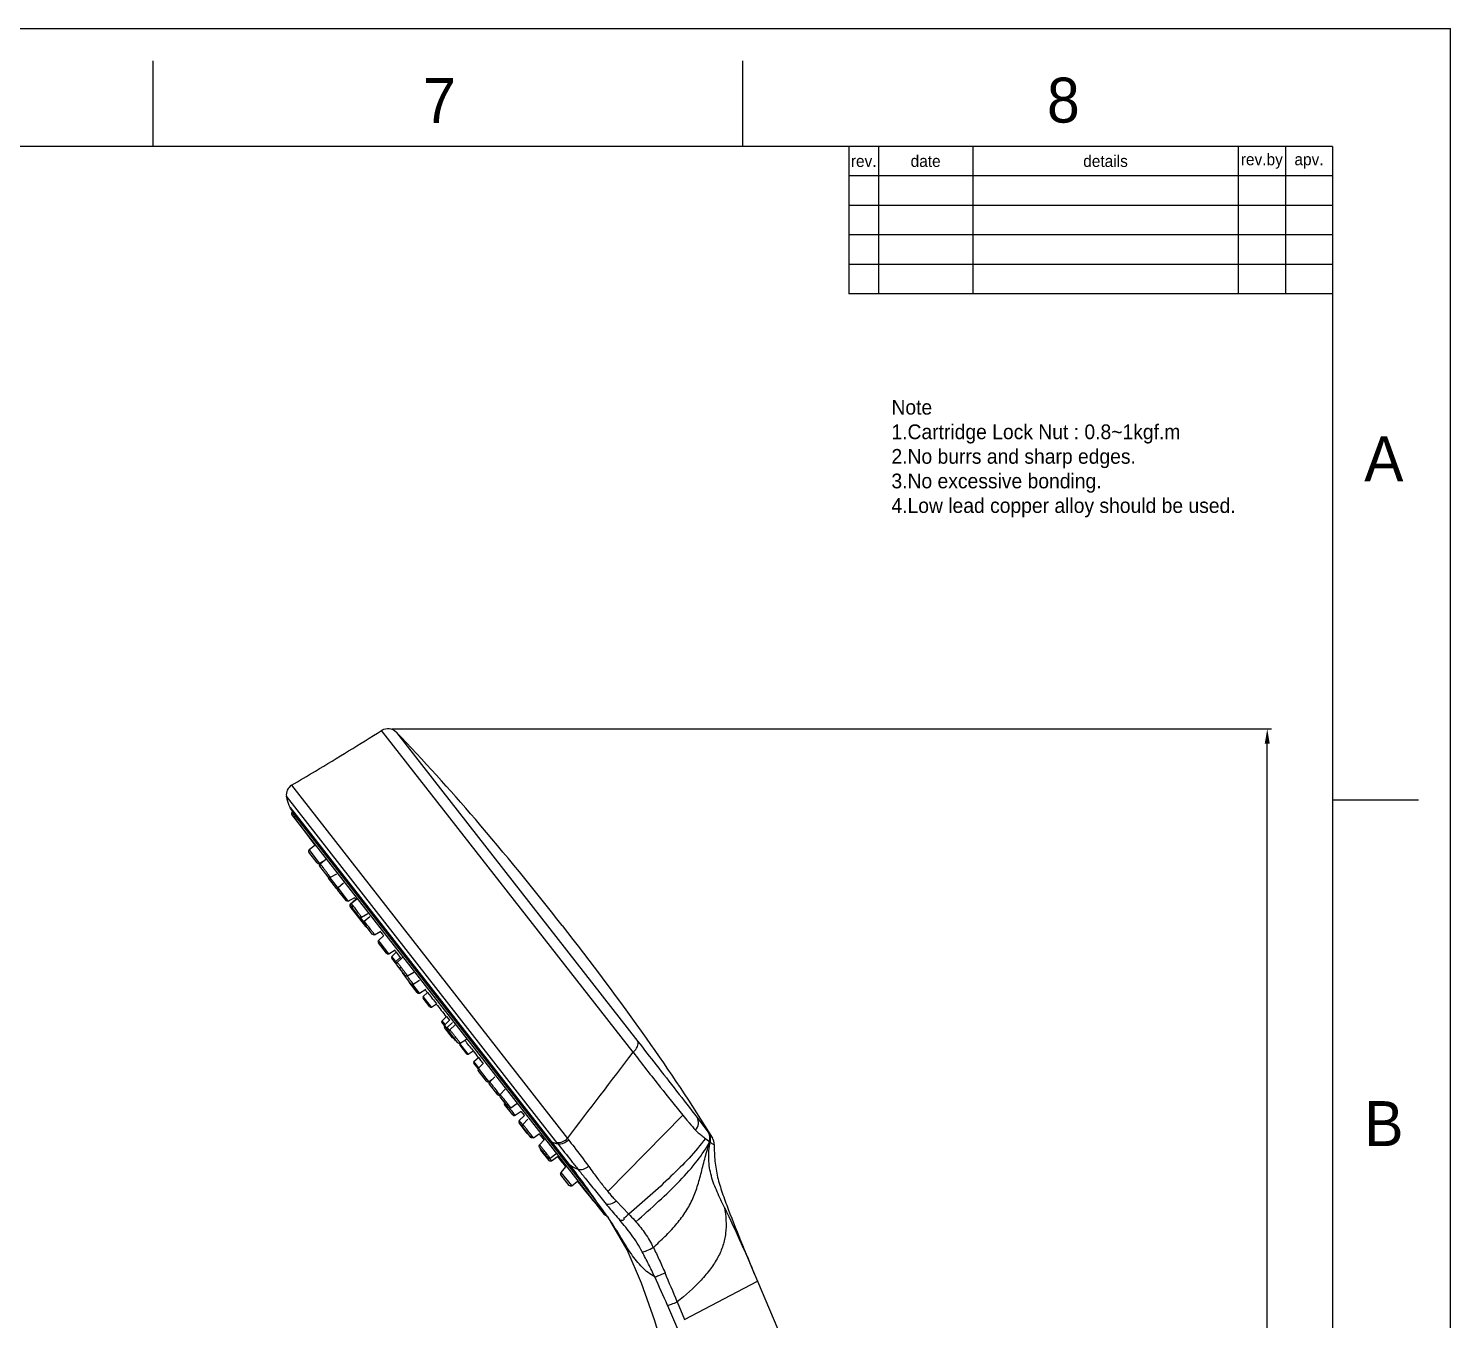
# Model space of a CAD drawing. Extents: x 10170 to 11010, y -16669 to -16075.
# Drawn here: x 10768.7 to 11009.9, y -16294.4 to -16075.5 of the extents above; entities that cross this region are included whole.
import ezdxf

# ---------------------------------------------------------------- set-up
doc = ezdxf.new("R2010")
doc.units = 0
doc.header["$MEASUREMENT"] = 0
doc.layers.get('0').update_dxf_attribs({"linetype": 'CONTINUOUS'})
doc.layers.get('DEFPOINTS').update_dxf_attribs({"linetype": 'CONTINUOUS'})
doc.layers.add('5', color=2, linetype='CONTINUOUS', lineweight=9)
doc.layers.add('FORM', color=7, linetype='CONTINUOUS')
doc.layers.add('TEXT', color=2, linetype='CONTINUOUS')
doc.styles.get("Standard").update_dxf_attribs({"font": 'Gulim.ttf'})
doc.dimstyles.new('STANDARD$0', dxfattribs={"dimtxt": 3.5, "dimasz": 2.5, "dimexe": 0.7, "dimexo": 0.7, "dimgap": 0.5, "dimtad": 3, "dimdec": 4, "dimdsep": 46, "dimtxsty": 'Standard', "dimcen": 0, "dimclrd": 2, "dimclre": 2, "dimclrt": 4, "dimadec": 0, "dimazin": 0, "dimtp": 0.2, "dimtm": 0.1, "dimtfac": 0.5, "dimtdec": 4, "dimtmove": 1, "dimatfit": 3, "dimfxl": 0, "dimtolj": 1, "dimarcsym": 0})

# ---------------------------------------------------------------- blocks, each defined once
blk = doc.blocks.new('*D30')
at = {"layer": '5', "color": 2, "lineweight": -2}
for p, q in [((10830.38, -16194.22), (10979.48, -16194.22)), ((10978.78, -16423.29), (10978.78, -16196.72)), ((10958.43, -16425.79), (10979.48, -16425.79))]:
    blk.add_line(p, q, dxfattribs=at)
at = {"layer": '5', "color": 2}
for points in [[(10978.36, -16196.72), (10979.2, -16196.72), (10978.78, -16194.22)], [(10978.36, -16423.29), (10979.2, -16423.29), (10978.78, -16425.79)]]:
    blk.add_solid(points, dxfattribs=at)
at = {"layer": 'DEFPOINTS', "color": 0}
for p in [(10829.68, -16194.22), (10978.78, -16194.22), (10957.73, -16425.79)]:
    blk.add_point(p, dxfattribs=at)
at = {"layer": '5', "color": 4, "insert": (10974.93, -16313.01), "char_height": 3.5, "attachment_point": 5, "rotation": 90}
blk.add_mtext('\\A1;231.5', dxfattribs=at)

msp = doc.modelspace()

# ---------------------------------------------------------------- linework, layer by layer
at = {"color": 7, "linetype": 'Continuous'}
for p, q in [((10169.86116, -16075.47442), (11009.8609, -16075.47442)), ((11009.8609, -16669.47442), (11009.8609, -16075.47442)), ((10789.86115, -16095.4745), (10789.86115, -16080.93848)), ((10889.86115, -16095.4745), (10889.86115, -16080.93848)), ((10989.86091, -16095.47459), (10189.86115, -16095.47459)), ((10871.24388, -16249.0688), (10828.6246, -16194.51861)), ((10831.11628, -16194.82473), (10831.13188, -16194.8447)), ((10831.13188, -16194.8447), (10872.04998, -16247.21748)), ((10858.51125, -16264.57659), (10812.48842, -16205.66976)), ((10813.34504, -16203.80858), (10860.13231, -16263.69355)), ((10813.11107, -16207.59395), (10857.35216, -16264.21997)), ((10813.1797, -16207.71214), (10813.11107, -16207.59395)), ((10857.33771, -16264.2313), (10813.1797, -16207.71214)), ((10813.45636, -16208.32083), (10813.57987, -16208.22434)), ((10989.86259, -16206.26975), (11004.39861, -16206.26957)), ((10866.4161, -16276.59335), (10813.40047, -16208.73644)), ((10864.37654, -16273.49569), (10813.45636, -16208.32083)), ((10817.68896, -16216.9311), (10816.27791, -16215.12505)), ((10816.32962, -16214.70395), (10817.29858, -16213.94692)), ((10818.06155, -16217.0137), (10816.32962, -16214.70395)), ((10818.06155, -16217.0137), (10818.73259, -16216.67179)), ((10819.5568, -16219.32184), (10818.14704, -16217.51742)), ((10818.17713, -16217.11469), (10818.19667, -16217.09774)), ((10818.27505, -16217.194), (10818.19667, -16217.09773)), ((10818.19733, -16217.0972), (10819.16002, -16216.33207)), ((10819.5563, -16219.33356), (10819.56489, -16219.44867)), ((10819.56489, -16219.44867), (10819.61772, -16219.55382)), ((10821.01888, -16221.34723), (10819.61772, -16219.55382)), ((10819.91625, -16219.47445), (10819.88406, -16219.43215)), ((10821.14251, -16221.08574), (10819.91625, -16219.47445)), ((10819.9309, -16219.40382), (10821.03954, -16218.82747)), ((10821.23439, -16221.15453), (10822.17696, -16220.35507)), ((10821.19164, -16221.56834), (10821.14147, -16221.47239)), ((10821.21807, -16221.18501), (10821.14251, -16221.08574)), ((10822.59228, -16223.36108), (10821.19182, -16221.56858)), ((10821.31153, -16221.2515), (10821.23398, -16221.15488)), ((10822.97555, -16223.43813), (10821.31152, -16221.25151)), ((10822.97508, -16223.43839), (10824.05446, -16222.83266)), ((10825.91738, -16227.75507), (10823.27208, -16224.36925)), ((10823.30777, -16223.96165), (10824.23224, -16223.12926)), ((10823.36761, -16224.03912), (10823.30777, -16223.96165)), ((10824.83796, -16226.08141), (10823.43055, -16224.28)), ((10823.77498, -16224.23358), (10823.4748, -16223.86491)), ((10823.47507, -16223.86468), (10824.41987, -16223.07674)), ((10824.53261, -16225.98266), (10825.01838, -16226.60442)), ((10824.53309, -16225.98327), (10824.53261, -16225.98266)), ((10825.09506, -16226.25271), (10825.04489, -16226.18797)), ((10825.57363, -16226.87124), (10825.09506, -16226.25271)), ((10825.21859, -16226.15977), (10826.30931, -16225.56016)), ((10825.60522, -16226.91213), (10825.57363, -16226.87124)), ((10825.62145, -16226.93315), (10825.60522, -16226.91213)), ((10827.04084, -16229.05498), (10825.64114, -16227.26345)), ((10825.97687, -16227.22286), (10825.68008, -16226.85291)), ((10825.68024, -16226.85276), (10826.61028, -16226.03966)), ((10825.90936, -16227.74482), (10825.85168, -16227.67099)), ((10825.90889, -16227.74421), (10825.90936, -16227.74482)), ((10827.42772, -16229.12981), (10828.49703, -16228.5087)), ((10828.09878, -16230.09793), (10829.01371, -16229.25963)), ((10829.4578, -16232.28661), (10828.06501, -16230.50392)), ((10828.29533, -16230.79871), (10828.06597, -16230.50515)), ((10828.39194, -16230.46908), (10828.09871, -16230.098)), ((10828.46001, -16231.00949), (10828.29534, -16230.79871)), ((10829.85095, -16232.35775), (10828.39194, -16230.46908)), ((10829.85087, -16232.35781), (10830.89923, -16231.71549)), ((10830.36034, -16232.83274), (10831.10759, -16232.12362)), ((10831.10759, -16232.12362), (10831.7665, -16232.9787)), ((10831.17833, -16234.17343), (10830.34041, -16233.10094)), ((10831.19845, -16233.90547), (10830.36034, -16232.83274)), ((10831.02566, -16233.6843), (10831.77239, -16232.97568)), ((10832.61952, -16236.04134), (10831.21469, -16234.24325)), ((10831.2511, -16233.83464), (10832.16933, -16233.0131)), ((10831.77239, -16232.97567), (10831.83812, -16233.05866)), ((10831.93568, -16233.18395), (10831.94977, -16233.20209)), ((10832.13353, -16235.45224), (10832.13961, -16235.4271)), ((10832.14667, -16235.55881), (10832.13353, -16235.45224)), ((10832.19663, -16235.6541), (10832.14667, -16235.55881)), ((10833.59525, -16237.44424), (10832.1968, -16235.65431)), ((10832.73725, -16236.12921), (10832.70801, -16236.16699)), ((10832.95469, -16236.15432), (10832.94187, -16236.13786)), ((10833.00933, -16236.11472), (10834.07377, -16235.48088)), ((10834.67401, -16238.96305), (10833.28149, -16237.18071)), ((10833.98801, -16237.51583), (10835.04248, -16236.87198)), ((10833.93152, -16237.55942), (10833.92547, -16237.55168)), ((10835.06961, -16239.03277), (10833.93152, -16237.55942)), ((10835.06957, -16239.03281), (10836.11432, -16238.37909)), ((10835.67785, -16239.63884), (10836.42098, -16238.93364)), ((10837.06488, -16241.41416), (10835.67785, -16239.63884)), ((10836.42098, -16238.93364), (10836.94631, -16239.59685)), ((10836.79971, -16241.36846), (10835.65804, -16239.9072)), ((10837.06488, -16241.41416), (10837.92463, -16240.86645)), ((10837.41156, -16240.19488), (10837.92463, -16240.86644)), ((10839.25403, -16244.50985), (10838.84041, -16243.98044)), ((10838.86032, -16243.71222), (10839.60098, -16243.00936)), ((10839.37706, -16244.37361), (10838.86032, -16243.71222)), ((10839.30102, -16244.44617), (10840.19387, -16243.59418)), ((10839.63057, -16244.85765), (10839.30105, -16244.44616)), ((10839.60099, -16243.00937), (10840.11319, -16243.65153)), ((10839.75278, -16244.88821), (10840.64308, -16244.03215)), ((10840.18, -16245.28302), (10841.06769, -16244.42273)), ((10840.66438, -16246.63038), (10839.27175, -16244.84789)), ((10839.2803, -16244.85885), (10839.27742, -16244.85517)), ((10839.68859, -16244.9312), (10839.63057, -16244.85765)), ((10839.70271, -16244.94911), (10839.68859, -16244.9312)), ((10841.12286, -16247.07915), (10839.72436, -16245.28915)), ((10840.08812, -16245.29335), (10839.75283, -16244.88818)), ((10840.11639, -16245.32871), (10840.08812, -16245.29335)), ((10840.12969, -16245.34535), (10840.11639, -16245.32871)), ((10841.55699, -16247.48078), (10840.15248, -16245.6831)), ((10840.58472, -16246.23811), (10840.49684, -16246.27788)), ((10840.66057, -16246.62552), (10840.62823, -16246.58412)), ((10841.95712, -16247.54751), (10842.99136, -16246.87455)), ((10841.32934, -16247.18941), (10841.30347, -16247.18923)), ((10841.85085, -16247.59056), (10841.74147, -16247.59159)), ((10841.95703, -16247.54757), (10841.85085, -16247.59056)), ((10841.88377, -16247.87577), (10843.02568, -16249.33734)), ((10841.9037, -16247.60757), (10841.98852, -16247.52708)), ((10843.29074, -16249.38289), (10841.9037, -16247.60757)), ((10842.74239, -16247.02891), (10842.75777, -16247.04807)), ((10843.29074, -16249.38289), (10844.1561, -16248.83159)), ((10843.78241, -16248.34665), (10844.15608, -16248.83158)), ((10844.98244, -16251.84188), (10844.26185, -16250.91957)), ((10844.28177, -16250.65135), (10845.01823, -16249.95247)), ((10845.10483, -16251.70482), (10844.28177, -16250.65135)), ((10845.01823, -16249.95248), (10845.30229, -16250.30599)), ((10845.02725, -16251.7804), (10845.90888, -16250.92151)), ((10845.75452, -16250.8767), (10845.83624, -16250.98015)), ((10846.39293, -16253.9626), (10845.00029, -16252.18009)), ((10846.35689, -16253.46318), (10845.02726, -16251.78039)), ((10846.38036, -16253.9465), (10846.04486, -16253.51705)), ((10846.79384, -16254.02882), (10846.35689, -16253.46317)), ((10846.38489, -16253.95231), (10846.39293, -16253.9626)), ((10846.79384, -16254.02881), (10847.4483, -16253.59975)), ((10846.96575, -16254.08669), (10846.87762, -16253.97389)), ((10846.94594, -16254.10667), (10847.81598, -16253.22872)), ((10848.32175, -16256.29331), (10846.92272, -16254.50263)), ((10848.61446, -16256.20176), (10848.29297, -16255.78618)), ((10848.71825, -16256.22973), (10849.57653, -16255.33236)), ((10850.10473, -16258.4214), (10848.69876, -16256.62184)), ((10850.86918, -16259.69192), (10849.47637, -16257.90921)), ((10849.55073, -16258.00439), (10849.48495, -16257.92019)), ((10850.51429, -16258.48183), (10850.08325, -16257.90664)), ((10850.36513, -16258.59905), (10850.31212, -16258.53184)), ((10850.51435, -16258.48179), (10851.51971, -16257.77161)), ((10850.82873, -16259.64014), (10850.73629, -16259.52181)), ((10850.8606, -16259.68094), (10850.86538, -16259.68707)), ((10851.27214, -16259.75685), (10851.10527, -16259.54082)), ((10851.27231, -16259.75676), (10852.30558, -16259.06732)), ((10853.31916, -16262.82775), (10851.9262, -16261.04484)), ((10851.92714, -16261.04606), (10851.9713, -16261.10258)), ((10851.9504, -16260.64793), (10852.81856, -16259.78076)), ((10852.4357, -16261.2597), (10851.95053, -16260.64783)), ((10852.50774, -16261.3508), (10852.4357, -16261.2597)), ((10852.52202, -16261.36886), (10852.50774, -16261.3508)), ((10852.56606, -16261.30995), (10853.42028, -16260.41493)), ((10866.95812, -16272.65316), (10879.67054, -16259.71874)), ((10879.67044, -16259.7186), (10880.37782, -16260.55702)), ((10882.09572, -16260.11072), (10883.93534, -16262.54994)), ((10853.94727, -16263.49364), (10852.54705, -16261.70145)), ((10854.02762, -16263.56515), (10853.94725, -16263.49362)), ((10854.12784, -16263.60368), (10854.02762, -16263.56515)), ((10854.35711, -16263.5537), (10854.19142, -16263.33585)), ((10854.35712, -16263.55366), (10854.33614, -16263.56726)), ((10854.3575, -16263.55345), (10855.36562, -16262.83889)), ((10860.13277, -16263.69297), (10860.31255, -16263.92288)), ((10883.52784, -16263.67522), (10884.112, -16264.16651)), ((10884.04636, -16262.69751), (10884.11219, -16262.78548)), ((10884.11219, -16262.78548), (10884.73058, -16263.62561)), ((10856.78464, -16266.9713), (10855.37593, -16265.16822)), ((10855.389, -16264.78314), (10856.22423, -16263.85673)), ((10855.56214, -16265.43949), (10855.56822, -16265.41435)), ((10855.57528, -16265.54606), (10855.56214, -16265.43949)), ((10855.62524, -16265.64135), (10855.57528, -16265.54606)), ((10857.02625, -16267.43456), (10855.62538, -16265.64153)), ((10857.28508, -16264.16445), (10857.35216, -16264.21997)), ((10858.32426, -16265.48918), (10857.33771, -16264.2313)), ((10857.35184, -16264.21978), (10860.39228, -16268.08008)), ((10857.35223, -16264.22), (10857.72975, -16264.3763)), ((10884.11236, -16264.16662), (10884.24036, -16264.27392)), ((10884.24035, -16264.27391), (10884.3178, -16264.33166)), ((10857.10666, -16267.50614), (10857.0263, -16267.43462)), ((10857.20137, -16267.02639), (10857.03688, -16266.80688)), ((10857.20689, -16267.54468), (10857.10667, -16267.50615)), ((10857.12535, -16267.09735), (10857.109, -16267.07687)), ((10857.20196, -16267.02597), (10858.18489, -16266.28675)), ((10857.31434, -16267.54543), (10857.20689, -16267.54468)), ((10857.41519, -16267.50826), (10857.31434, -16267.54543)), ((10857.41976, -16267.46792), (10857.34192, -16267.36937)), ((10857.4387, -16267.49286), (10857.4152, -16267.50826)), ((10857.43869, -16267.49286), (10857.41974, -16267.46793)), ((10857.43899, -16267.49264), (10858.44005, -16266.76737)), ((10859.04019, -16269.46394), (10859.8628, -16268.52159)), ((10860.37295, -16268.09285), (10860.46042, -16268.16651)), ((10862.50405, -16270.88845), (10860.37299, -16268.09246)), ((10860.39228, -16268.08008), (10860.46041, -16268.16665)), ((10860.96078, -16268.47867), (10860.46041, -16268.16665)), ((10858.96733, -16269.63968), (10858.99479, -16269.5338)), ((10858.97964, -16269.74828), (10858.96733, -16269.63968)), ((10859.03019, -16269.84546), (10858.97964, -16269.74828)), ((10858.99479, -16269.5338), (10859.04059, -16269.46349)), ((10860.44083, -16271.651), (10859.03032, -16269.84563)), ((10860.84273, -16271.67814), (10859.0406, -16269.46351)), ((10860.86201, -16271.70289), (10861.83263, -16270.94784)), ((10860.86155, -16271.70325), (10860.83656, -16271.72073)), ((10860.86156, -16271.70324), (10860.84273, -16271.67814)), ((10865.34354, -16274.83145), (10866.19479, -16275.96708)), ((10870.54617, -16276.51769), (10868.39134, -16274.26558)), ((10866.85323, -16276.86235), (10867.10733, -16277.2163)), ((10867.2417, -16277.4068), (10867.10708, -16277.21647)), ((10867.36789, -16277.58866), (10867.2417, -16277.4068)), ((10867.50988, -16277.79722), (10867.35778, -16277.5739)), ((10869.69424, -16277.15405), (10869.67755, -16277.46998)), ((10870.54558, -16276.51721), (10870.27429, -16276.74674)), ((10879.95006, -16294.38954), (10892.32926, -16287.87647)), ((10877.10306, -16292.01548), (10878.79652, -16295.93677)), ((10878.73096, -16291.39302), (10879.95006, -16294.38954))]:
    msp.add_line(p, q, dxfattribs=at)
at = {"linetype": 'Continuous'}
msp.add_line((10989.86091, -16095.47459), (10989.86091, -16649.47443), dxfattribs=at)
at = {"color": 7, "linetype": 'Continuous'}
for points in [[(10818.14693, -16217.51727), (10818.09618, -16217.41944), (10818.08417, -16217.31012), (10818.11241, -16217.20374), (10818.17713, -16217.11469)], [(10819.93166, -16219.40342), (10819.85276, -16219.43128), (10819.7427, -16219.43294), (10819.63954, -16219.39485), (10819.55689, -16219.32194)], [(10821.14147, -16221.47239), (10821.12862, -16221.3651), (10821.15466, -16221.26014), (10821.21623, -16221.17121), (10821.23399, -16221.15487)], [(10822.77433, -16223.47151), (10822.67333, -16223.43309), (10822.59237, -16223.36119)], [(10822.97557, -16223.43811), (10822.88246, -16223.47164), (10822.77432, -16223.47151)], [(10823.43054, -16224.27999), (10823.37979, -16224.18215), (10823.36779, -16224.07284), (10823.39602, -16223.96646), (10823.46074, -16223.8774), (10823.4748, -16223.86491)], [(10825.21888, -16226.15961), (10825.13384, -16226.19076), (10825.02378, -16226.19242), (10824.92062, -16226.15432), (10824.83797, -16226.08141)], [(10825.64114, -16227.26345), (10825.59097, -16227.16749), (10825.57812, -16227.0602), (10825.60415, -16226.95524), (10825.66573, -16226.86631), (10825.68009, -16226.8529)], [(10827.42792, -16229.1297), (10827.33095, -16229.16544), (10827.2228, -16229.16531), (10827.12181, -16229.12688), (10827.04084, -16229.05499)], [(10831.21456, -16234.24309), (10831.16402, -16234.14591), (10831.15171, -16234.03731), (10831.17917, -16233.93143), (10831.25094, -16233.83482)], [(10833.00952, -16236.11457), (10832.91348, -16236.15125), (10832.8041, -16236.15227), (10832.7017, -16236.11406), (10832.61964, -16236.04151)], [(10833.9881, -16237.51574), (10833.88341, -16237.55522), (10833.77596, -16237.55446), (10833.67574, -16237.51593), (10833.59537, -16237.4444)], [(10839.72435, -16245.28913), (10839.67438, -16245.19384), (10839.66124, -16245.08727), (10839.68651, -16244.98283), (10839.75282, -16244.8882)], [(10840.15246, -16245.68308), (10840.10192, -16245.5859), (10840.08961, -16245.4773), (10840.11706, -16245.37142), (10840.18008, -16245.28296)], [(10841.30348, -16247.18924), (10841.20326, -16247.15071), (10841.12289, -16247.07918)], [(10841.74146, -16247.59157), (10841.63907, -16247.55336), (10841.557, -16247.48081)], [(10846.92264, -16254.50253), (10846.87268, -16254.40724), (10846.85954, -16254.30067), (10846.8848, -16254.19622), (10846.94596, -16254.10667)], [(10848.64194, -16256.39239), (10848.60987, -16256.40421), (10848.50241, -16256.40346), (10848.40219, -16256.36493), (10848.32182, -16256.2934)], [(10848.69868, -16256.62174), (10848.64814, -16256.52456), (10848.63583, -16256.41596), (10848.66328, -16256.31008), (10848.71829, -16256.22969)], [(10850.51429, -16258.48183), (10850.50041, -16258.49107), (10850.39865, -16258.53125), (10850.28927, -16258.53227), (10850.18687, -16258.49405), (10850.10481, -16258.4215)], [(10852.54705, -16261.70144), (10852.49709, -16261.60615), (10852.48395, -16261.49959), (10852.50921, -16261.39514), (10852.56643, -16261.30963)], [(10854.33614, -16263.56726), (10854.23529, -16263.60443), (10854.12784, -16263.60368)], [(10855.37592, -16265.16821), (10855.32538, -16265.07104), (10855.31307, -16264.96244), (10855.34052, -16264.85655), (10855.38951, -16264.78265)], [(10860.37295, -16268.09285), (10859.47199, -16266.94545), (10858.32426, -16265.48918)], [(10857.20136, -16267.02637), (10857.18025, -16267.04087), (10857.07849, -16267.08105), (10856.96911, -16267.08207), (10856.86671, -16267.04386), (10856.78466, -16266.97131)], [(10866.94241, -16276.98678), (10866.44576, -16276.30214), (10865.54454, -16275.1052), (10864.23642, -16273.30261), (10862.50405, -16270.88845)], [(10860.62541, -16271.76193), (10860.52302, -16271.72371), (10860.44096, -16271.65116)], [(10860.83656, -16271.72073), (10860.7348, -16271.76091), (10860.62542, -16271.76193)], [(10876.99093, -16301.41909), (10874.93442, -16294.58966), (10872.66503, -16288.20449), (10870.22798, -16282.59417), (10867.50988, -16277.79722)], [(10892.32926, -16287.87647), (10905.16969, -16318.19552), (10920.03474, -16351.61036), (10936.53295, -16387.88232)]]:
    msp.add_lwpolyline(points, dxfattribs=at)
for centre, radius, start, end in [((10829.68058, -16196.21705), 1.99995, 44.1211306, 121.8705083), ((10814.26117, -16205.35796), 1.79995, 120.5952237, 189.9755379), ((10813.64105, -16208.55723), 0.29999, 128, 216.6812164), ((12313.70131, -15091.21158), 1870.76573, 216.68121645, 216.88051375), ((10816.51435, -16214.94041), 0.29999, 127.9988627, 217.9858056), ((10817.9253, -16216.74636), 0.29998, 218.0138111, 297.0045602), ((10819.85248, -16219.36898), 0.29829, 171.290366, 173.1807118), ((10823.50854, -16224.18462), 0.29999, 132.0003436, 217.9837433), ((12313.70131, -15091.21158), 1870.76573, 217.22238439, 217.232912), ((10824.76093, -16225.78762), 0.29999, 151.7150035, 217.9839344), ((10826.15384, -16227.57047), 0.29999, 218.016078, 262.0494785), ((12313.70131, -15091.21158), 1870.76573, 217.44264069, 217.4710148), ((10828.30141, -16230.31924), 0.29999, 132.4997469, 217.9892391), ((10829.69418, -16232.10191), 0.29999, 218.0107606, 301.5031688), ((12313.70131, -15091.21158), 1870.76573, 217.56584193, 217.57964539), ((10830.49801, -16232.97781), 0.19999, 133.5, 218), ((10831.16332, -16233.82937), 0.19999, 133.5, 218), ((10788.22637, -16267.11882), 55.33606, 37.8249184, 37.9893399), ((10833.51779, -16236.99592), 0.29999, 173.9480019, 218.0002387), ((10834.91048, -16238.77847), 0.29999, 217.9997398, 302.0410142), ((10835.81552, -16239.78391), 0.19999, 133.5, 218), ((12313.70131, -15091.21158), 1870.76573, 217.82501407, 217.84418912), ((10689.54489, -16354.74899), 187.04865, 37.7653794, 37.9974711), ((10836.95743, -16241.24549), 0.19999, 218, 302.5), ((12313.70131, -15091.21158), 1870.76573, 217.91918889, 218.00252632), ((10838.99799, -16243.85729), 0.19999, 133.5, 218), ((10839.50812, -16244.66319), 0.29999, 133.6539375, 218.0043906), ((10840.90078, -16246.44572), 0.29999, 217.9961273, 262.0519458), ((10842.04137, -16247.75264), 0.19999, 133.5, 218), ((10786.51411, -16292.09522), 72.05967, 38.2905861, 38.6922309), ((10687.9635, -16370.14476), 197.77338, 38.0134748, 38.3463506), ((12313.70131, -15091.21158), 1870.76573, 218.2289309, 218.27223642), ((10843.18328, -16249.21422), 0.19999, 218, 302.5), ((10844.41943, -16250.79642), 0.19999, 133.5, 218), ((10663.97898, -16394.45338), 231.63897, 38.3036904, 38.483801), ((10845.23661, -16251.99531), 0.29999, 134.2483117, 217.9967726), ((10846.62933, -16253.77791), 0.29999, 218.0049241, 303.2510707), ((10846.8629, -16253.92392), 0.19999, 223.6194054, 297.0949384), ((10841.06176, -16261.96062), 9.49778, 36.7482822, 37.325172), ((10849.71276, -16257.72451), 0.29999, 151.7068796, 217.9878939), ((10646.30032, -16419.73473), 260.01376, 38.0317304, 38.2956769), ((10851.10558, -16259.50725), 0.29999, 218.0134216, 303.7049007), ((10852.16259, -16260.86013), 0.29999, 134.9581094, 217.9822264), ((12313.70131, -15091.21158), 1870.76573, 218.62964526, 218.65652972), ((10853.55557, -16262.64308), 0.29999, 218.0174715, 262.0485908), ((12313.70131, -15091.21158), 1870.76573, 218.77841395, 218.81918913), ((10858.16762, -16261.55533), 2.90378, 307.9960951, 312.5781638), ((10821.39195, -16309.71434), 78.33362, 36.8851271, 37.0202045), ((11080.98105, -16093.3647), 280.72493, 217.5817617, 218.3427125), ((10764.19046, -16341.31284), 118.93205, 38.4424855, 38.6099929), ((12313.70131, -15091.21158), 1870.76573, 218.93117638, 219.00035198), ((11044.32595, -16122.09199), 234.15455, 218.3936781, 218.8337045), ((12313.70131, -15091.21158), 1870.76573, 219.09606806, 219.31878355), ((10905.61996, -16245.16307), 50.02402, 215.7293547, 216.3760697), ((10807.62656, -16320.08089), 73.32302, 36.6128027, 36.9871933), ((10866.64818, -16276.40326), 0.29999, 219.3187836, 285.551358), ((10840.27413, -16295.76826), 32.61721, 35.42451, 36.5351332), ((10867.70185, -16273.70007), 3.98743, 299.9780584, 310.1759035), ((10987.37806, -16170.48382), 157.77472, 222.2259093, 222.3448032), ((11152.91798, -16017.67553), 383.05886, 222.5594459, 222.7707656), ((10642.94692, -16386.81693), 254.36152, 22.0336427, 23.2367956)]:
    msp.add_arc(centre, radius, start, end, dxfattribs=at)
for points, knots in [([(10813.34504, -16203.80858), (10814.70299, -16203.00565), (10819.82169, -16199.95109), (10824.9022, -16196.83294), (10828.6246, -16194.51861)], [0, 0, 0, 0, 0.26465871, 1, 1, 1, 1]), ([(10859.23629, -16227.5642), (10854.45168, -16221.46701), (10845.36908, -16210.29937), (10835.73912, -16199.59166), (10831.11626, -16194.82475)], [0, 0, 0, 0, 0.538567508, 1, 1, 1, 1]), ([(10813.11107, -16207.59395), (10812.9183, -16207.12366), (10812.67007, -16206.49276), (10812.51732, -16205.83403), (10812.48842, -16205.66976)], [0, 0, 0, 0, 0.752923527, 1, 1, 1, 1]), ([(10818.2751, -16217.19406), (10818.21555, -16217.24058), (10818.12669, -16217.37651), (10818.16372, -16217.53875), (10818.20738, -16217.59465)], [0, 0, 0, 0, 0.515828348, 1, 1, 1, 1]), ([(10819.93166, -16219.40342), (10819.93318, -16219.40261), (10819.92473, -16219.39452), (10819.92074, -16219.38372), (10819.90328, -16219.36139), (10819.88359, -16219.33271), (10819.85636, -16219.29546), (10819.8097, -16219.23124), (10819.73793, -16219.13375), (10819.63789, -16218.99851), (10819.52125, -16218.84166), (10819.39147, -16218.66776), (10819.20329, -16218.41642), (10818.96497, -16218.09934), (10818.63921, -16217.66889), (10818.41134, -16217.36844), (10818.27505, -16217.194)], [0, 0, 0, 0, 0.001875377, 0.007514551, 0.016883203, 0.029905856, 0.046501716, 0.066545447, 0.116347305, 0.177871766, 0.249330582, 0.328659611, 0.413590486, 0.590399834, 0.759536576, 1, 1, 1, 1]), ([(10821.31157, -16221.25156), (10821.25484, -16221.29887), (10821.17167, -16221.4334), (10821.20928, -16221.5909), (10821.25199, -16221.64559)], [0, 0, 0, 0, 0.5155853, 1, 1, 1, 1]), ([(10823.77501, -16224.23363), (10823.7446, -16224.25739), (10823.69168, -16224.31074), (10823.64025, -16224.40374), (10823.62488, -16224.49809), (10823.64572, -16224.5554), (10823.66217, -16224.57646)], [0, 0, 0, 0, 0.293447702, 0.563532129, 0.796832463, 1, 1, 1, 1]), ([(10825.21888, -16226.15961), (10825.22, -16226.15898), (10825.21567, -16226.15258), (10825.21213, -16226.14476), (10825.20091, -16226.12829), (10825.17976, -16226.09658), (10825.14109, -16226.04205), (10825.08334, -16225.96172), (10825.01002, -16225.86142), (10824.92312, -16225.74361), (10824.82425, -16225.61058), (10824.67491, -16225.41084), (10824.47516, -16225.14576), (10824.23131, -16224.82496), (10823.99699, -16224.51938), (10823.84574, -16224.32416), (10823.77498, -16224.23358)], [0, 0, 0, 0, 0.001596175, 0.0062022, 0.013866047, 0.02456739, 0.05481277, 0.096320839, 0.148223452, 0.209463797, 0.278767887, 0.354727853, 0.520204243, 0.692310244, 0.85679548, 1, 1, 1, 1]), ([(10825.97689, -16227.22291), (10825.9478, -16227.24675), (10825.8974, -16227.29968), (10825.84895, -16227.39103), (10825.83544, -16227.48305), (10825.85615, -16227.53863), (10825.87221, -16227.55921)], [0, 0, 0, 0, 0.293684832, 0.563109395, 0.796155726, 1, 1, 1, 1]), ([(10827.42791, -16229.1297), (10827.42897, -16229.12905), (10827.42353, -16229.12319), (10827.42034, -16229.11541), (10827.40822, -16229.09944), (10827.39405, -16229.07893), (10827.37454, -16229.05225), (10827.34074, -16229.00602), (10827.28824, -16228.93533), (10827.21416, -16228.83634), (10827.12638, -16228.71982), (10827.02676, -16228.5882), (10826.87654, -16228.3905), (10826.67607, -16228.12798), (10826.43194, -16227.81001), (10826.19787, -16227.50687), (10826.04723, -16227.31294), (10825.97686, -16227.22287)], [0, 0, 0, 0, 0.001563583, 0.00618409, 0.013869673, 0.024595053, 0.0382949, 0.054893198, 0.096458579, 0.14842008, 0.209718731, 0.279071159, 0.355061817, 0.52055159, 0.692576575, 0.856913781, 1, 1, 1, 1]), ([(10859.23629, -16227.5642), (10864.11682, -16233.83851), (10872.95201, -16245.6254), (10881.17432, -16257.85637), (10884.73061, -16263.6256)], [0, 0, 0, 0, 0.539784149, 1, 1, 1, 1]), ([(10831.87841, -16234.6055), (10831.83557, -16234.55067), (10831.75297, -16234.4453), (10831.63449, -16234.29529), (10831.52828, -16234.1621), (10831.43695, -16234.04884), (10831.36298, -16233.9588), (10831.31232, -16233.89836), (10831.28219, -16233.86447), (10831.26657, -16233.847), (10831.25832, -16233.8401), (10831.25213, -16233.83376), (10831.25092, -16233.83481)], [0, 0, 0, 0, 0.209903769, 0.403855271, 0.576539661, 0.723875481, 0.842351177, 0.928993948, 0.959738876, 0.981824841, 0.995173737, 1, 1, 1, 1]), ([(10831.87842, -16234.60552), (10831.82227, -16234.64939), (10831.75203, -16234.71748), (10831.69384, -16234.80807), (10831.69043, -16234.85215), (10831.69909, -16234.86325)], [0, 0, 0, 0, 0.65242913, 0.871172057, 1, 1, 1, 1]), ([(10833.00954, -16236.11458), (10833.01245, -16236.11289), (10832.99896, -16236.09656), (10832.99002, -16236.07596), (10832.95862, -16236.03321), (10832.92141, -16235.97924), (10832.87093, -16235.90981), (10832.7853, -16235.79273), (10832.65644, -16235.61988), (10832.4817, -16235.38835), (10832.28734, -16235.13361), (10832.08425, -16234.86988), (10831.94674, -16234.69296), (10831.87841, -16234.6055)], [0, 0, 0, 0, 0.005362051, 0.021065759, 0.047021528, 0.082916811, 0.128236797, 0.182394679, 0.314066854, 0.470725912, 0.643726683, 0.823519008, 1, 1, 1, 1]), ([(10832.70801, -16236.16699), (10832.6945, -16236.18649), (10832.67406, -16236.21722), (10832.6709, -16236.26112), (10832.67951, -16236.27215)], [0, 0, 0, 0, 0.628927511, 1, 1, 1, 1]), ([(10833.98813, -16237.51575), (10833.98879, -16237.51536), (10833.98637, -16237.51162), (10833.98227, -16237.50325), (10833.96621, -16237.48097), (10833.94256, -16237.44711), (10833.90723, -16237.399), (10833.86291, -16237.33906), (10833.80921, -16237.2673), (10833.7471, -16237.18483), (10833.64966, -16237.05621), (10833.51298, -16236.87703), (10833.3358, -16236.64628), (10833.14759, -16236.40257), (10833.01922, -16236.23721), (10832.95469, -16236.15432)], [0, 0, 0, 0, 0.001331526, 0.005135312, 0.020280652, 0.045337574, 0.080043316, 0.123947385, 0.176547124, 0.23719321, 0.305155008, 0.459679963, 0.632656508, 0.815660347, 1, 1, 1, 1]), ([(10841.18418, -16246.51635), (10841.12226, -16246.43709), (10840.99942, -16246.28055), (10840.81898, -16246.05257), (10840.64958, -16245.84051), (10840.49876, -16245.65383), (10840.38742, -16245.51788), (10840.31248, -16245.42822), (10840.26831, -16245.37589), (10840.23371, -16245.33679), (10840.20653, -16245.30499), (10840.1924, -16245.2937), (10840.18199, -16245.28106), (10840.18008, -16245.28296)], [0, 0, 0, 0, 0.189616317, 0.375132036, 0.548163034, 0.701259869, 0.827694614, 0.879148696, 0.922014348, 0.955810942, 0.980179145, 0.99491027, 1, 1, 1, 1]), ([(10841.18418, -16246.51634), (10841.15403, -16246.5399), (10841.09713, -16246.58252), (10841.02156, -16246.63449), (10840.96751, -16246.66609), (10840.94112, -16246.67734), (10840.93021, -16246.67854), (10840.92848, -16246.67633)], [0, 0, 0, 0, 0.376793296, 0.696910927, 0.913071331, 0.972358683, 1, 1, 1, 1]), ([(10841.95702, -16247.54756), (10841.95878, -16247.54637), (10841.95192, -16247.53624), (10841.94579, -16247.52329), (10841.92754, -16247.49706), (10841.90475, -16247.46376), (10841.87389, -16247.42079), (10841.82032, -16247.34719), (10841.73778, -16247.23633), (10841.6225, -16247.08381), (10841.48853, -16246.90866), (10841.34047, -16246.71688), (10841.23729, -16246.58432), (10841.18418, -16246.51635)], [0, 0, 0, 0, 0.004950816, 0.018925046, 0.042065725, 0.074179121, 0.115024676, 0.164290959, 0.286344228, 0.436322744, 0.609186521, 0.799330366, 1, 1, 1, 1]), ([(10871.24387, -16249.06874), (10872.77468, -16251.04543), (10875.55961, -16254.6142), (10878.37878, -16258.15675), (10879.67044, -16259.7186)], [0, 0, 0, 0, 0.552284564, 1, 1, 1, 1]), ([(10871.24388, -16249.0688), (10871.40838, -16248.92412), (10871.69776, -16248.61693), (10872.0719, -16248.03263), (10872.18051, -16247.47575), (10872.04998, -16247.21748)], [0, 0, 0, 0, 0.310628558, 0.589659975, 1, 1, 1, 1]), ([(10872.04996, -16247.21749), (10873.08775, -16248.54514), (10876.44164, -16252.83874), (10879.79564, -16257.13231), (10882.09572, -16260.11072)], [0, 0, 0, 0, 0.309295951, 1, 1, 1, 1]), ([(10848.29298, -16255.78617), (10848.22186, -16255.69515), (10848.07402, -16255.50676), (10847.84886, -16255.22153), (10847.62296, -16254.937), (10847.44112, -16254.70935), (10847.3068, -16254.54217), (10847.21869, -16254.43301), (10847.14119, -16254.33757), (10847.07558, -16254.25729), (10847.02313, -16254.19406), (10846.98767, -16254.15156), (10846.96681, -16254.12801), (10846.9562, -16254.11539), (10846.95061, -16254.11109), (10846.9467, -16254.10593), (10846.94595, -16254.10667)], [0, 0, 0, 0, 0.160931627, 0.333636494, 0.506285421, 0.667082468, 0.73955484, 0.805075918, 0.862506053, 0.910890685, 0.949378427, 0.977342161, 0.987208762, 0.994279977, 0.998537495, 1, 1, 1, 1]), ([(10848.29295, -16255.78615), (10848.26306, -16255.80867), (10848.20147, -16255.84587), (10848.09763, -16255.88649), (10848.00004, -16255.8815), (10847.97252, -16255.84631)], [0, 0, 0, 0, 0.324838401, 0.612244968, 1, 1, 1, 1]), ([(10850.08325, -16257.90664), (10850.01175, -16257.81512), (10849.86292, -16257.62586), (10849.63575, -16257.33977), (10849.40745, -16257.05486), (10849.22337, -16256.82731), (10849.08718, -16256.6605), (10848.99775, -16256.55175), (10848.91898, -16256.45682), (10848.85213, -16256.37717), (10848.79857, -16256.31451), (10848.7621, -16256.27282), (10848.74059, -16256.24959), (10848.72936, -16256.23776), (10848.72365, -16256.23304), (10848.71906, -16256.2289), (10848.71828, -16256.22969)], [0, 0, 0, 0, 0.161074575, 0.3339281, 0.506656162, 0.667427202, 0.739857902, 0.805323554, 0.862685079, 0.91099689, 0.949414828, 0.977317671, 0.987159907, 0.994212127, 0.998466209, 1, 1, 1, 1]), ([(10850.08323, -16257.90661), (10850.05293, -16257.93027), (10849.99003, -16257.96955), (10849.88398, -16258.01282), (10849.7828, -16258.00931), (10849.75451, -16257.97313)], [0, 0, 0, 0, 0.324263442, 0.612641045, 1, 1, 1, 1]), ([(10854.19143, -16263.33585), (10854.12619, -16263.25235), (10853.97803, -16263.06418), (10853.73744, -16262.76045), (10853.46996, -16262.42452), (10853.24183, -16262.13928), (10853.06572, -16261.91995), (10852.94626, -16261.77163), (10852.83951, -16261.63953), (10852.7481, -16261.527), (10852.68248, -16261.44661), (10852.63931, -16261.3944), (10852.6144, -16261.36409), (10852.59493, -16261.3418), (10852.58033, -16261.3228), (10852.57219, -16261.31713), (10852.56744, -16261.30861), (10852.56639, -16261.30964)], [0, 0, 0, 0, 0.122382286, 0.276598558, 0.447509046, 0.618332177, 0.698444569, 0.772372462, 0.838287215, 0.89458189, 0.939863718, 0.958016727, 0.973015098, 0.984778058, 0.993228187, 0.998302458, 1, 1, 1, 1]), ([(10880.37782, -16260.55702), (10880.50809, -16260.71473), (10880.99398, -16261.29812), (10881.49074, -16261.87248), (10881.86048, -16262.28594)], [0, 0, 0, 0, 0.269431692, 1, 1, 1, 1]), ([(10881.86048, -16262.28594), (10882.11271, -16261.98403), (10882.45533, -16261.2424), (10882.28878, -16260.42927), (10882.09571, -16260.11072)], [0, 0, 0, 0, 0.51365943, 1, 1, 1, 1]), ([(10854.19138, -16263.3358), (10854.13283, -16263.37894), (10854.02331, -16263.41874), (10853.88616, -16263.38886), (10853.83313, -16263.34754), (10853.81393, -16263.32298)], [0, 0, 0, 0, 0.530426555, 0.772621939, 1, 1, 1, 1]), ([(10883.52291, -16263.67325), (10881.81555, -16266.00938), (10877.52313, -16270.39062), (10872.9852, -16274.44572), (10870.54577, -16276.5172)], [0, 0, 0, 0, 0.474832076, 1, 1, 1, 1]), ([(10881.86053, -16262.28598), (10882.00021, -16262.42724), (10882.34428, -16262.7673), (10882.90455, -16263.2279), (10883.32671, -16263.54225), (10883.52784, -16263.67522)], [0, 0, 0, 0, 0.274192422, 0.667204208, 1, 1, 1, 1]), ([(10883.93534, -16262.54994), (10884.07966, -16262.78517), (10884.26589, -16263.33037), (10884.20073, -16263.90165), (10884.11236, -16264.16662)], [0, 0, 0, 0, 0.49699397, 1, 1, 1, 1]), ([(10884.04638, -16262.69755), (10884.18728, -16262.92716), (10884.37226, -16263.45638), (10884.32002, -16264.01367), (10884.24035, -16264.27391)], [0, 0, 0, 0, 0.497433506, 1, 1, 1, 1]), ([(10884.3178, -16264.33166), (10884.3913, -16264.07509), (10884.43438, -16263.52832), (10884.25052, -16263.01083), (10884.11217, -16262.78545)], [0, 0, 0, 0, 0.502300836, 1, 1, 1, 1]), ([(10857.03688, -16266.80688), (10856.97128, -16266.72291), (10856.82193, -16266.53395), (10856.57882, -16266.22947), (10856.30814, -16265.89317), (10856.07698, -16265.60802), (10855.89839, -16265.38902), (10855.77718, -16265.24106), (10855.66874, -16265.10942), (10855.57578, -16264.99738), (10855.5089, -16264.91748), (10855.46483, -16264.86566), (10855.43928, -16264.83571), (10855.41942, -16264.8136), (10855.40407, -16264.79521), (10855.39607, -16264.78929), (10855.39051, -16264.78155), (10855.38949, -16264.78263)], [0, 0, 0, 0, 0.122462979, 0.276812688, 0.447799263, 0.618612703, 0.698692028, 0.772574377, 0.838441551, 0.894694421, 0.939938317, 0.95807539, 0.973056116, 0.984799861, 0.993232235, 0.998292365, 1, 1, 1, 1]), ([(10857.72975, -16264.3763), (10857.79032, -16264.39903), (10858.04398, -16264.48884), (10858.3079, -16264.55392), (10858.51114, -16264.57693)], [0, 0, 0, 0, 0.240280771, 1, 1, 1, 1]), ([(10858.34015, -16264.3573), (10858.46226, -16264.3816), (10859.04441, -16264.39601), (10859.60047, -16264.12082), (10859.95521, -16263.84367)], [0, 0, 0, 0, 0.216652966, 1, 1, 1, 1]), ([(10858.51125, -16264.57659), (10858.64998, -16264.60547), (10859.31243, -16264.61499), (10859.93715, -16264.2678), (10860.31308, -16263.92239)], [0, 0, 0, 0, 0.217259033, 1, 1, 1, 1]), ([(10860.31308, -16263.92239), (10860.62689, -16264.3211), (10861.7773, -16265.79507), (10862.89676, -16267.29293), (10863.70423, -16268.3902)], [0, 0, 0, 0, 0.271369086, 1, 1, 1, 1]), ([(10871.72334, -16277.798), (10873.02983, -16276.66602), (10875.56627, -16274.40514), (10879.12154, -16271.01349), (10882.06788, -16267.6803), (10883.63112, -16265.37582), (10884.24036, -16264.27392)], [0, 0, 0, 0, 0.28017734, 0.550673642, 0.795926361, 1, 1, 1, 1]), ([(10874.67379, -16282.14472), (10875.35602, -16281.54867), (10876.67006, -16280.32998), (10878.48644, -16278.40254), (10880.07978, -16276.38013), (10881.30763, -16274.18289), (10882.19196, -16271.84311), (10882.84188, -16269.38271), (10883.47781, -16266.84043), (10883.972, -16265.13347), (10884.24039, -16264.27398)], [0, 0, 0, 0, 0.130963636, 0.258862413, 0.382616362, 0.502144514, 0.621124699, 0.743210919, 0.869833834, 1, 1, 1, 1]), ([(10886.74746, -16275.37246), (10886.32665, -16274.50037), (10885.48683, -16272.76915), (10884.43741, -16270.07954), (10883.95626, -16267.21344), (10884.14261, -16265.28245), (10884.3178, -16264.33166)], [0, 0, 0, 0, 0.251862259, 0.500590832, 0.748533064, 1, 1, 1, 1]), ([(10884.31793, -16264.3317), (10884.41826, -16264.39812), (10884.59104, -16264.51358), (10884.78914, -16264.62208), (10884.91988, -16264.68597), (10884.9659, -16264.7006), (10885.0269, -16264.74198), (10885.02741, -16264.72572)], [0, 0, 0, 0, 0.44348787, 0.754245513, 0.862111784, 0.940042042, 1, 1, 1, 1]), ([(10885.02742, -16264.72572), (10885.00371, -16265.66093), (10885.05748, -16267.51536), (10885.54391, -16270.25927), (10886.37154, -16272.96978), (10887.80703, -16276.80553), (10889.79176, -16281.79681), (10891.48015, -16285.84173), (10892.32926, -16287.87647)], [0, 0, 0, 0, 0.114804363, 0.226876518, 0.340877568, 0.462114235, 0.7294298, 1, 1, 1, 1]), ([(10857.03684, -16266.80683), (10856.9781, -16266.85272), (10856.86643, -16266.89608), (10856.72536, -16266.86752), (10856.67071, -16266.82545), (10856.65107, -16266.80032)], [0, 0, 0, 0, 0.530659909, 0.773004286, 1, 1, 1, 1]), ([(10857.4197, -16267.46786), (10857.35936, -16267.51178), (10857.20029, -16267.55557), (10857.05632, -16267.47302), (10857.01104, -16267.41509)], [0, 0, 0, 0, 0.503721142, 1, 1, 1, 1]), ([(10860.46041, -16268.16665), (10861.36144, -16269.31612), (10862.92655, -16271.35166), (10864.3655, -16273.4774), (10865.01124, -16274.37496)], [0, 0, 0, 0, 0.569133004, 1, 1, 1, 1]), ([(10861.92677, -16268.92144), (10862.22043, -16268.99699), (10862.89142, -16268.95054), (10863.458, -16268.61517), (10863.70422, -16268.39019)], [0, 0, 0, 0, 0.476204025, 1, 1, 1, 1]), ([(10863.70423, -16268.3902), (10863.96956, -16268.75598), (10864.63061, -16269.65321), (10865.69014, -16271.09356), (10866.52889, -16272.13395), (10866.95788, -16272.65297)], [0, 0, 0, 0, 0.252757008, 0.623364546, 1, 1, 1, 1]), ([(10861.92677, -16268.92142), (10862.32703, -16269.4155), (10863.29735, -16270.64399), (10864.90228, -16272.59688), (10866.079, -16274.07837), (10866.6905, -16274.82137)], [0, 0, 0, 0, 0.251557301, 0.619302968, 1, 1, 1, 1]), ([(10860.84268, -16271.67808), (10860.78259, -16271.72503), (10860.62051, -16271.77429), (10860.47194, -16271.69079), (10860.42568, -16271.63161)], [0, 0, 0, 0, 0.503778146, 1, 1, 1, 1]), ([(10868.39132, -16274.26556), (10868.25597, -16274.13718), (10867.92983, -16273.81486), (10867.49506, -16273.23962), (10867.1369, -16272.84434), (10866.95832, -16272.65253)], [0, 0, 0, 0, 0.259232584, 0.635825653, 1, 1, 1, 1]), ([(10866.6905, -16274.82137), (10866.82491, -16274.85248), (10867.44197, -16274.88897), (10868.04139, -16274.58182), (10868.39132, -16274.26556)], [0, 0, 0, 0, 0.226297019, 1, 1, 1, 1]), ([(10866.69052, -16274.82136), (10866.86334, -16275.03273), (10867.616, -16275.94771), (10868.38992, -16276.84489), (10868.98156, -16277.53856)], [0, 0, 0, 0, 0.230453788, 1, 1, 1, 1]), ([(10886.74729, -16275.37228), (10886.99233, -16276.81565), (10887.17228, -16279.02281), (10886.54976, -16281.87181), (10885.6665, -16283.90628), (10884.38667, -16285.86447), (10882.15537, -16288.47815), (10880.16128, -16290.25652), (10878.73129, -16291.39355)], [0, 0, 0, 0, 0.231355183, 0.343002616, 0.457808572, 0.579880258, 0.711294727, 1, 1, 1, 1]), ([(10886.74741, -16275.37249), (10887.72666, -16277.40332), (10889.64936, -16281.54455), (10891.43947, -16285.74437), (10892.32925, -16287.87645)], [0, 0, 0, 0, 0.493898404, 1, 1, 1, 1]), ([(10874.924, -16287.15619), (10874.13879, -16286.75739), (10872.68315, -16285.53169), (10870.84788, -16283.20321), (10869.13272, -16280.38465), (10867.93886, -16278.40174), (10867.2417, -16277.40681)], [0, 0, 0, 0, 0.210879007, 0.446132455, 0.709100825, 1, 1, 1, 1]), ([(10868.98156, -16277.53856), (10869.03149, -16277.55034), (10869.26572, -16277.58053), (10869.50366, -16277.52996), (10869.67736, -16277.47069)], [0, 0, 0, 0, 0.218468749, 1, 1, 1, 1]), ([(10872.805, -16282.90768), (10872.25963, -16281.9007), (10871.08971, -16280.02527), (10869.66954, -16278.33944), (10868.98156, -16277.53856)], [0, 0, 0, 0, 0.520304568, 1, 1, 1, 1]), ([(10871.72334, -16277.798), (10872.29443, -16278.43955), (10873.38589, -16279.82195), (10874.26406, -16281.34775), (10874.67382, -16282.14469)], [0, 0, 0, 0, 0.489402674, 1, 1, 1, 1]), ([(10874.9248, -16287.15579), (10874.58623, -16286.43745), (10873.88913, -16285.01659), (10873.1785, -16283.6021), (10872.805, -16282.90768)], [0, 0, 0, 0, 0.501779484, 1, 1, 1, 1]), ([(10872.80664, -16282.90665), (10872.91488, -16282.90547), (10873.18067, -16282.84052), (10873.8143, -16282.60969), (10874.32294, -16282.34918), (10874.67424, -16282.14483)], [0, 0, 0, 0, 0.160123863, 0.39880886, 1, 1, 1, 1]), ([(10874.67377, -16282.14474), (10875.03386, -16282.84906), (10875.70987, -16284.28509), (10876.36349, -16285.73106), (10876.67519, -16286.46314)], [0, 0, 0, 0, 0.498536875, 1, 1, 1, 1]), ([(10874.9248, -16287.15579), (10875.02261, -16287.13768), (10875.26068, -16287.06323), (10875.84899, -16286.84375), (10876.33249, -16286.62714), (10876.67519, -16286.46314)], [0, 0, 0, 0, 0.158313656, 0.395379081, 1, 1, 1, 1]), ([(10877.10308, -16292.01547), (10877.32913, -16291.95212), (10877.87348, -16291.74545), (10878.41217, -16291.52858), (10878.73083, -16291.39296)], [0, 0, 0, 0, 0.404008301, 1, 1, 1, 1])]:
    msp.add_open_spline(points, degree=3, knots=knots, dxfattribs=at)
for points in [[(10821.135, -16221.43732), (10821.09012, -16221.4177), (10821.04905, -16221.38583), (10821.01888, -16221.34723)], [(10860.12955, -16263.69161), (10863.82063, -16258.80695), (10867.56152, -16253.96002), (10871.24688, -16249.07104)], [(10885.02741, -16264.72572), (10885.03703, -16264.34603), (10884.92989, -16263.94894), (10884.73058, -16263.62561)], [(10861.92676, -16268.92144), (10861.58892, -16268.81501), (10861.26777, -16268.65536), (10860.96078, -16268.47867)], [(10867.10765, -16277.21727), (10867.10741, -16277.21695), (10867.10717, -16277.21663), (10867.10693, -16277.21632)], [(10867.10969, -16277.21996), (10867.10901, -16277.21906), (10867.10833, -16277.21817), (10867.10765, -16277.21727)], [(10877.10308, -16292.01547), (10876.39777, -16290.38643), (10875.68102, -16288.76185), (10874.924, -16287.15619)]]:
    msp.add_open_spline(points, degree=3, dxfattribs=at)
at = {"layer": 'FORM'}
for p, q in [((10907.86091, -16095.47459), (10907.86091, -16120.47459)), ((10912.86091, -16095.47459), (10912.86091, -16120.47459)), ((10928.86091, -16095.47459), (10928.86091, -16120.47459)), ((10973.86091, -16095.47459), (10973.86091, -16120.47459)), ((10981.86091, -16095.47459), (10981.86091, -16120.47459)), ((10989.86091, -16100.47459), (10907.86091, -16100.47459)), ((10989.86091, -16105.47459), (10907.86091, -16105.47459)), ((10989.86091, -16110.47459), (10907.86091, -16110.47459)), ((10989.86091, -16115.47459), (10907.86091, -16115.47459)), ((10989.86091, -16120.47459), (10907.86091, -16120.47459))]:
    msp.add_line(p, q, dxfattribs=at)

# ---------------------------------------------------------------- texts
at = {"char_height": 7.62383, "attachment_point": 5}
for s, width, insert in [('7', 50, (10838.42877, -16087.68396)), ('8', 50, (10944.21492, -16087.68396)), ('A', 10, (10998.54967, -16148.47089)), ('B', 10, (10998.54967, -16261.1644))]:
    msp.add_mtext_dynamic_manual_height_columns(s, width=width, gutter_width=12.5, heights=[0], dxfattribs=dict(at, insert=insert))
at = {"layer": 'TEXT'}
for s, width, insert, char_height, attachment_point in [('rev.', 5, (10910.36091, -16097.97459), 2, 5), ('date', 16, (10920.86091, -16097.97459), 2, 5), ('details', 45, (10951.36091, -16097.97459), 2, 5), ('rev.by', 8, (10977.86091, -16097.97459), 2, 5), ('apv.', 8, (10985.86091, -16097.97459), 2, 5), ('Note\\P1.{\\fGulim|b0|i0|c129|p50;Cartridge Lock Nut : 0.8~1kgf.m\\P2.No burrs and sharp edges.\\P3.No excessive bonding.\\P4.Low lead copper alloy should be used. }', 66.7686341, (10915.06092, -16138.44813), 2.5, 1)]:
    msp.add_mtext_dynamic_manual_height_columns(s, width=width, gutter_width=12.5, heights=[0], dxfattribs=dict(at, insert=insert, char_height=char_height, attachment_point=attachment_point))

# ---------------------------------------------------------------- dimensions: what is measured, and where the dimension line sits
at = {"layer": '5'}
dim = msp.add_linear_dim(base=(10978.77844, -16194.2171), p1=(10957.73154, -16425.78961), p2=(10829.68058, -16194.2171), angle=90, text='231.5', dimstyle='STANDARD$0', override={"dimfxl": 1.25, "dimtfill": 1}, dxfattribs=at)
dim.commit()
dim.dimension.update_dxf_attribs({"geometry": '*D30', "text_midpoint": (10977.22784, -16313.00679), "dimtype": 160})

doc.saveas('drawing.dxf')
